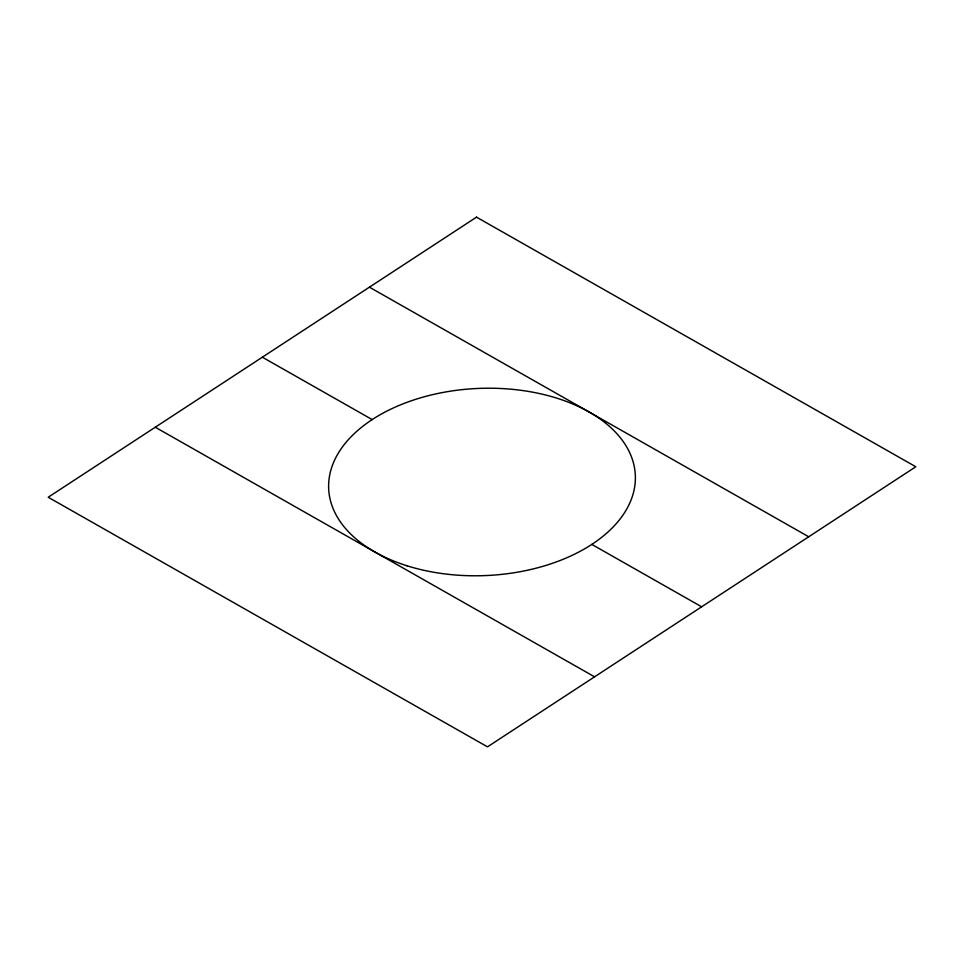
<?xml version="1.0" encoding="UTF-8"?>
<svg xmlns="http://www.w3.org/2000/svg" width="964" height="964" viewBox="0 0 964 964"><rect width="100%" height="100%" fill="white"/><g stroke="black" fill="none" stroke-linecap="round" stroke-linejoin="round"><path stroke-width="1.45" d="M369.429 287.176L808.724 536.779M262.353 357.198L372.176 419.593M591.824 544.407L701.647 606.802M155.276 427.221L594.571 676.824M476.505 217.153L48.2 497.243L487.495 746.847L915.8 466.757L476.505 217.153M407.001 565.784A153.481 93.641 -2.5 0 0 635.372 476.614A153.481 93.641 -2.5 0 0 403.627 403.603A153.481 93.641 -2.5 0 0 407.001 565.784"/></g></svg>
